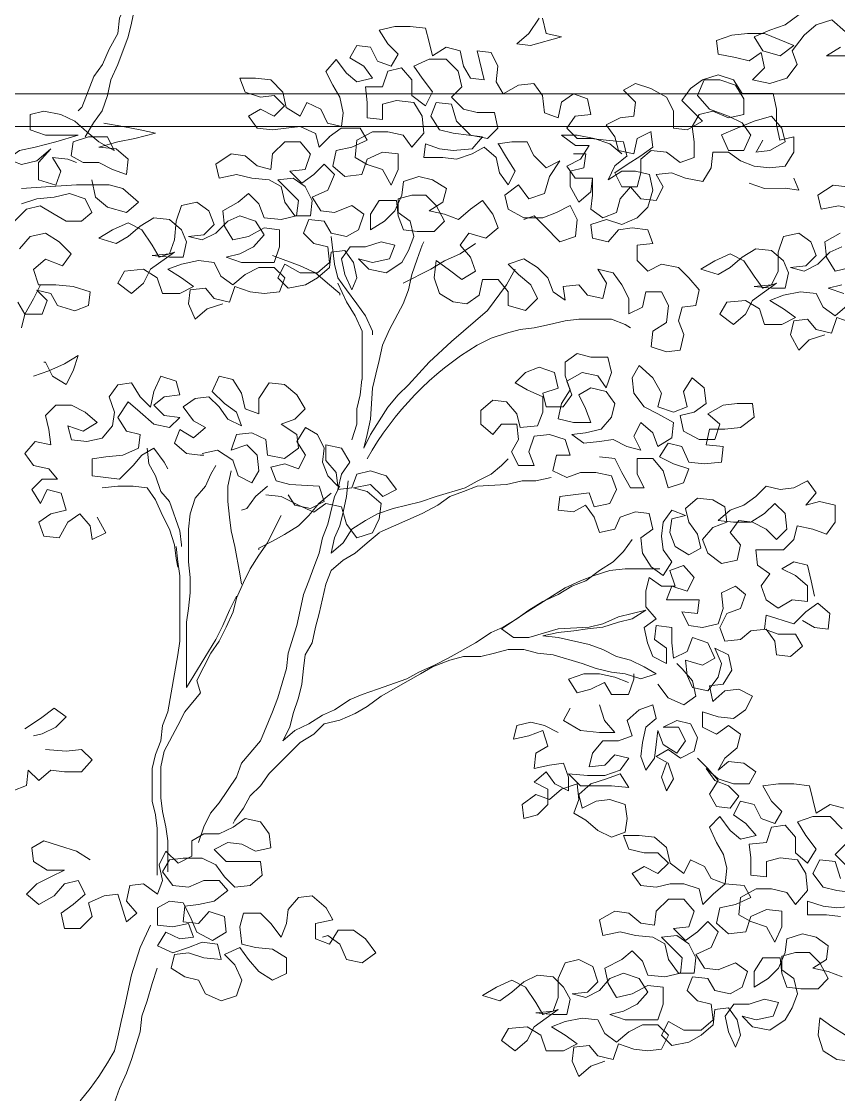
# Model space of a CAD drawing. Header units: metres. Extents: x 14 to 155, y 0 to 125.
# Drawn here: x 46.766 to 47.526, y 65.49 to 66.487 of the extents above; entities that cross this region are included whole.
import ezdxf

# ---------------------------------------------------------------- set-up
doc = ezdxf.new("R2010")
doc.units = ezdxf.units.M
doc.layers.add('PDF3_Geometry', color=9, linetype='Continuous', true_color=0x808080)
doc.layers.add('PDF_Geometry', color=7, linetype='Continuous', true_color=0xc0c0c0)

msp = doc.modelspace()

# ---------------------------------------------------------------- linework, layer by layer
at = {"layer": 'PDF3_Geometry', "color": 0, "lineweight": 0}
for points in [[(46.82475, 66.38007), (46.83272, 66.39292), (46.84078, 66.40407), (46.84556, 66.41851), (46.84875, 66.43286), (46.85521, 66.44729), (46.86478, 66.47289), (46.86796, 66.48573), (46.87115, 66.50008), (46.87434, 66.52727), (46.87434, 66.54171), (46.87762, 66.55455), (46.88081, 66.5673), (46.89037, 66.57696), (46.89674, 66.5913), (46.90959, 66.6153), (46.91596, 66.62656)], [(46.87283, 66.60405), (46.87124, 66.59121), (46.87124, 66.57686), (46.87284, 66.56243), (46.87124, 66.54808), (46.86328, 66.50486), (46.85681, 66.49042), (46.85521, 66.47598), (46.84725, 66.46164), (46.84087, 66.4472), (46.83281, 66.43604), (46.82165, 66.40717)], [(47.03926, 66.38327), (47.04244, 66.37042), (47.0521, 66.38008)], [(47.05201, 66.38008), (47.06316, 66.38805), (47.08079, 66.38805), (47.08726, 66.37689)], [(47.0776, 66.3768), (47.09204, 66.38477), (47.10638, 66.38477), (47.12082, 66.38158)], [(47.19451, 66.38009), (47.18495, 66.36884)], [(47.32408, 66.36406), (47.31292, 66.37362), (47.29849, 66.3784), (47.28255, 66.38159), (47.26811, 66.38159), (47.28095, 66.37203)], [(47.01047, 66.3752), (47.02491, 66.3752)], [(47.02482, 66.3752), (47.03438, 66.36395)], [(47.0761, 66.36086), (47.0777, 66.37689)], [(47.20886, 66.37362), (47.2217, 66.37521), (47.23605, 66.37521), (47.24242, 66.36237)], [(47.21692, 66.36087), (47.20895, 66.37371)], [(47.22489, 66.2568), (47.21693, 66.24236), (47.1993, 66.21836), (47.18805, 66.2088), (47.17689, 66.19914), (47.16564, 66.18958), (47.14483, 66.17036), (47.12561, 66.14954), (47.11605, 66.13998), (47.10639, 66.12873), (47.09843, 66.11598), (47.09046, 66.10313), (47.08399, 66.09038), (47.08727, 66.10313), (47.09046, 66.11757), (47.09205, 66.14635), (47.09524, 66.1592), (47.09842, 66.17195), (47.10161, 66.18639), (47.10799, 66.20073), (47.12083, 66.22473), (47.12561, 66.23758), (47.1288, 66.25192), (47.13367, 66.26636), (47.13845, 66.2792), (47.14005, 66.28239)], [(47.08249, 66.15442), (47.08248, 66.19923), (47.07611, 66.21367), (47.06804, 66.22642), (47.06008, 66.24404)], [(47.07283, 66.09835), (47.07761, 66.11279), (47.07761, 66.12713), (47.0808, 66.13998), (47.08239, 66.15432)], [(47.09683, 66.02954), (47.11127, 66.03432), (47.13687, 66.04069), (47.15131, 66.04557), (47.17849, 66.05354), (47.18965, 66.05992), (47.20249, 66.06629), (47.21206, 66.07436), (47.21853, 66.08073)], [(46.96568, 65.95275), (46.9593, 65.9399), (46.95283, 65.92556), (46.94646, 65.91271), (46.91927, 65.8679), (46.91927, 65.89996), (46.91927, 65.92874), (46.92086, 65.94149), (46.92246, 65.95593), (46.92245, 65.97037), (46.92086, 65.98472), (46.92086, 66.01519), (46.92245, 66.02953), (46.92723, 66.04397), (46.93689, 66.05512), (46.94167, 66.06638), (46.94645, 66.07434)], [(47.25847, 66.0632), (47.24403, 66.06001), (47.23128, 66.06001), (47.21684, 66.05682), (47.18965, 66.05523), (47.17681, 66.05035), (47.16406, 66.04557), (47.15281, 66.0376), (47.13846, 66.02963), (47.09843, 66.012)], [(46.93043, 65.72389), (46.93521, 65.73833), (46.94159, 65.75108), (46.94965, 65.76074), (46.96568, 65.78474), (46.97046, 65.79749), (46.98809, 65.8183), (46.99924, 65.84549), (47.00412, 65.85834), (47.01209, 65.88553), (47.01368, 65.89996), (47.02165, 65.92556), (47.02493, 65.9399), (47.02812, 65.95434), (47.0329, 65.96709), (47.03768, 65.97994), (47.04246, 65.99278), (47.04574, 66.00713), (47.05052, 66.01997), (47.0569, 66.04557), (47.06168, 66.05513)], [(47.09843, 66.01191), (47.08727, 66.00235), (47.07612, 65.99278), (47.06487, 65.98631), (47.05371, 65.97675), (47.04884, 65.96391), (47.04246, 65.93672), (47.03927, 65.92397), (47.03609, 65.90953), (47.02962, 65.89828), (47.02803, 65.88553), (47.02643, 65.87109), (47.02324, 65.85834), (47.01846, 65.8439), (47.01528, 65.83115), (47.0089, 65.81831), (47.02006, 65.82787), (47.0329, 65.83434), (47.04565, 65.84231), (47.0569, 65.84709), (47.07125, 65.85675), (47.0825, 65.86153), (47.09684, 65.86631), (47.12412, 65.87597), (47.13528, 65.88234), (47.14972, 65.88872), (47.16247, 65.8951), (47.17372, 65.90156), (47.18806, 65.90953), (47.2025, 65.9191), (47.21375, 65.92397), (47.2265, 65.93194), (47.23775, 65.93991), (47.2505, 65.94798), (47.26494, 65.95435), (47.27769, 65.96232), (47.29053, 65.9671), (47.30338, 65.97676), (47.31613, 65.98473), (47.32578, 65.99439), (47.33375, 66.00554)], [(46.90961, 65.99915), (46.9112, 65.98471), (46.9128, 65.97196), (46.9128, 65.91112), (46.91121, 65.89837), (46.90165, 65.84549), (46.89677, 65.83274), (46.89518, 65.8183), (46.8904, 65.80555), (46.88721, 65.79271), (46.88721, 65.76233), (46.8904, 65.74949), (46.89199, 65.73673), (46.892, 65.69351)], [(47.35935, 65.97836), (47.32738, 65.97836), (47.31294, 65.97676), (47.2985, 65.97198), (47.28575, 65.9672), (47.27131, 65.96073), (47.23616, 65.93832), (47.21216, 65.92238), (47.22331, 65.91432), (47.23775, 65.91432), (47.26494, 65.92238), (47.29372, 65.92398), (47.30657, 65.92716), (47.32091, 65.93354), (47.34651, 65.93992), (47.33366, 65.93195)], [(46.90165, 65.6967), (46.90165, 65.72548), (46.90006, 65.73833), (46.89687, 65.75267), (46.89527, 65.76552), (46.89527, 65.7943), (46.89846, 65.80874), (46.91121, 65.83274), (46.91768, 65.84549), (46.93202, 65.86312), (46.92883, 65.87437), (46.93521, 65.88712), (46.94168, 65.89996), (46.94965, 65.91112), (46.95602, 65.92396), (46.96249, 65.9384), (46.96568, 65.95115), (46.97205, 65.96559)], [(47.33376, 65.93195), (47.32091, 65.92876), (47.30657, 65.92398), (47.29213, 65.92238), (47.27938, 65.92079), (47.26494, 65.9191), (47.2505, 65.91591), (47.26494, 65.91432), (47.29372, 65.90794), (47.30657, 65.90316), (47.31932, 65.8967), (47.33216, 65.89351), (47.34501, 65.88713), (47.35616, 65.88076), (47.34173, 65.87598), (47.32738, 65.88076), (47.31454, 65.88235), (47.30019, 65.88554), (47.28735, 65.89032), (47.26016, 65.89838), (47.24572, 65.89997), (47.23297, 65.90316), (47.21853, 65.90316), (47.20569, 65.89997), (47.19294, 65.89669), (47.17691, 65.89669), (47.16416, 65.8935), (47.14812, 65.88713), (47.13687, 65.88075), (47.10012, 65.85994), (47.08728, 65.85028), (47.07612, 65.8439), (47.06168, 65.83753), (47.04734, 65.83434), (47.03768, 65.82468), (47.02493, 65.81671)], [(47.02484, 65.81671), (46.99606, 65.78793), (46.988, 65.77668), (46.97843, 65.76711), (46.97206, 65.75586), (46.964, 65.74471)], [(46.82009, 65.48378), (46.82966, 65.49503), (46.83763, 65.50619), (46.84569, 65.51904), (46.85206, 65.53019), (46.85525, 65.54304), (46.85844, 65.55748), (46.86162, 65.57191), (46.868, 65.6007), (46.87606, 65.62629), (46.88562, 65.64711)], [(46.892, 65.60707), (46.88722, 65.59263), (46.88244, 65.5767), (46.87756, 65.56226)], [(46.87766, 65.56226), (46.87606, 65.54782), (46.86809, 65.52222), (46.86322, 65.50938), (46.85685, 65.49504), (46.85206, 65.48219), (46.8441, 65.46944), (46.82966, 65.44544), (46.82328, 65.43259), (46.81841, 65.41975), (46.79928, 65.37981), (46.78485, 65.35253), (46.77529, 65.34137)]]:
    msp.add_lwpolyline(points, dxfattribs=at)
at = {"layer": 'PDF3_Geometry', "color": 0, "lineweight": 5}
msp.add_lwpolyline([(45.66932, 66.41997), (47.62175, 66.42004), (47.62182, 64.46921), (45.6694, 64.46913)], close=True, dxfattribs=at)
at = {"layer": 'PDF3_Geometry', "color": 0, "lineweight": 0}
msp.add_lwpolyline([(45.6981, 66.38959), (47.59297, 66.38966), (47.59304, 64.49968), (45.69818, 64.4996)], close=True, dxfattribs=at)
msp.add_lwpolyline([(47.08727, 66.08073, -0.129232), (47.18965, 66.18639), (47.20249, 66.19277), (47.21683, 66.19755), (47.22968, 66.20083), (47.24243, 66.20242), (47.25687, 66.20561), (47.2713, 66.2088), (47.28405, 66.21039), (47.31443, 66.2104), (47.32728, 66.20562), (47.33206, 66.20243)], format="xyb", dxfattribs=at)
at = {"layer": 'PDF_Geometry', "color": 0, "lineweight": 0}
for points in [[(47.24729, 66.49044), (47.23773, 66.476), (47.22648, 66.46644), (47.23932, 66.46484), (47.26811, 66.47281), (47.25367, 66.476), (47.25048, 66.49044)], [(47.48899, 66.49363), (47.47615, 66.48407), (47.4618, 66.47929), (47.44736, 66.47291), (47.45533, 66.46007), (47.47137, 66.45529), (47.48421, 66.46485), (47.45693, 66.4761), (47.44099, 66.4761), (47.42655, 66.47451), (47.41221, 66.46963), (47.4138, 66.45688), (47.42974, 66.45369), (47.44258, 66.45051), (47.45374, 66.45847), (47.45693, 66.44404), (47.44577, 66.43288), (47.4618, 66.42969), (47.47774, 66.43447), (47.4874, 66.44723), (47.48262, 66.46007), (47.49377, 66.47451), (47.50502, 66.48407), (47.51937, 66.48885), (47.53221, 66.4777)], [(47.32568, 66.37522), (47.30964, 66.37681), (47.2953, 66.3784), (47.28245, 66.3784), (47.27289, 66.38806), (47.28086, 66.39922), (47.2953, 66.40081), (47.29211, 66.41525), (47.27927, 66.42003), (47.26802, 66.41206), (47.26483, 66.39762), (47.25208, 66.4024), (47.25048, 66.41843), (47.24242, 66.42959), (47.22808, 66.428), (47.21364, 66.42003), (47.20726, 66.43118), (47.20886, 66.44562), (47.20248, 66.45847), (47.18963, 66.46006), (47.19601, 66.43287), (47.18326, 66.43446), (47.17688, 66.44562), (47.1736, 66.46006), (47.16085, 66.46324), (47.14801, 66.45518), (47.14482, 66.46803), (47.14163, 66.48087), (47.12719, 66.48246), (47.11285, 66.48246), (47.09841, 66.47927), (47.10638, 66.46643), (47.11604, 66.45687), (47.10966, 66.44562), (47.09682, 66.4504), (47.09044, 66.46324), (47.0776, 66.46484), (47.07122, 66.45358), (47.08397, 66.44562), (47.09204, 66.43446), (47.0776, 66.43118), (47.06804, 66.43924), (47.05838, 66.45199), (47.04882, 66.44083), (47.05519, 66.42799), (47.06166, 66.41683), (47.06485, 66.40239), (47.06326, 66.38964), (47.05041, 66.39283), (47.04404, 66.40558), (47.03119, 66.41205), (47.02482, 66.39921), (47.01197, 66.40717), (47.00878, 66.42161), (46.99763, 66.43286), (46.98319, 66.43446), (46.96875, 66.43446), (46.97363, 66.42161), (46.98797, 66.41683), (47.00082, 66.41842), (47.01038, 66.40877), (47.00082, 66.3992), (46.98797, 66.40558), (46.97682, 66.3992), (46.98479, 66.38805), (46.99922, 66.38636), (47.01197, 66.38805), (47.02482, 66.38964), (47.03926, 66.38317)], [(47.52743, 66.46326), (47.51459, 66.45529), (47.53221, 66.45529)], [(47.12082, 66.38168), (47.12879, 66.37052), (47.14004, 66.38327), (47.13845, 66.3993), (47.13048, 66.41205), (47.11445, 66.41365), (47.1016, 66.41046), (47.1016, 66.39611), (47.08726, 66.39771), (47.08726, 66.41205), (47.08566, 66.42649), (47.1016, 66.42649), (47.10648, 66.44093), (47.11923, 66.44412), (47.12888, 66.43287), (47.12888, 66.41852), (47.14163, 66.40887), (47.14801, 66.42171), (47.13845, 66.43446), (47.13048, 66.44571), (47.14482, 66.45209), (47.16085, 66.45209), (47.17201, 66.44093), (47.17529, 66.42649), (47.16564, 66.41684), (47.17689, 66.40568), (47.18964, 66.40249), (47.20567, 66.40249), (47.20886, 66.38806), (47.19929, 66.37849), (47.18326, 66.38168), (47.17042, 66.39452), (47.16564, 66.41046), (47.15129, 66.41205), (47.14642, 66.3993), (47.15448, 66.38646), (47.16723, 66.38327), (47.18167, 66.38168), (47.19442, 66.38009)], [(47.28086, 66.37203), (47.29371, 66.37203), (47.28574, 66.35918), (47.27289, 66.35281), (47.28086, 66.34165), (47.29689, 66.34165), (47.29689, 66.32562), (47.2953, 66.31277), (47.30655, 66.30481), (47.3193, 66.30959), (47.32249, 66.32243), (47.33215, 66.33359), (47.34171, 66.32243), (47.35615, 66.32084), (47.36252, 66.33359), (47.35615, 66.34484), (47.37049, 66.34644), (47.38334, 66.34165), (47.39937, 66.33847), (47.40734, 66.35122), (47.40893, 66.36566), (47.42337, 66.36566), (47.43452, 66.35759), (47.44737, 66.35281), (47.46171, 66.35122), (47.47615, 66.35281), (47.48412, 66.36566), (47.48412, 66.3801), (47.47128, 66.37691), (47.46809, 66.39125), (47.46809, 66.40569), (47.4649, 66.42013), (47.43612, 66.42013), (47.42815, 66.43288), (47.41371, 66.43775), (47.39927, 66.43288), (47.38811, 66.42491), (47.38005, 66.41366), (47.38971, 66.40409), (47.39927, 66.39453), (47.38493, 66.38647), (47.37208, 66.38806), (47.37208, 66.40409), (47.36571, 66.41694), (47.35127, 66.42491), (47.33692, 66.42969), (47.32567, 66.42331), (47.33692, 66.41206), (47.33533, 66.39931), (47.32249, 66.39772), (47.30964, 66.39125), (47.31771, 66.38009), (47.32089, 66.36725), (47.33533, 66.36406), (47.33852, 66.3785), (47.35136, 66.38487)], [(47.3913, 66.37522), (47.38971, 66.38966), (47.39608, 66.40081), (47.40893, 66.404), (47.42327, 66.39763), (47.43771, 66.40082), (47.43771, 66.41525), (47.42974, 66.428), (47.4153, 66.43288), (47.40086, 66.43288), (47.39449, 66.41844), (47.40574, 66.4056), (47.42327, 66.39922), (47.43612, 66.39285), (47.44409, 66.3816)], [(46.83759, 66.3752), (46.82643, 66.38476), (46.81518, 66.39442), (46.80234, 66.40079), (46.7864, 66.40398), (46.77356, 66.40079), (46.77356, 66.38635), (46.788, 66.38157), (46.81837, 66.38157), (46.79756, 66.3752), (46.77834, 66.37041), (46.7639, 66.36723), (46.75275, 66.35916), (46.7655, 66.35438), (46.77993, 66.35757), (46.79278, 66.36882), (46.78153, 66.35598), (46.78153, 66.34004), (46.79756, 66.33516), (46.80234, 66.34801), (46.79437, 66.36085), (46.80872, 66.35916), (46.81678, 66.35598)], [(46.82156, 66.40726), (46.81837, 66.40407)], [(47.4169, 66.38169), (47.43134, 66.38806), (47.44727, 66.39453), (47.46331, 66.39932), (47.47287, 66.38807), (47.47615, 66.37532)], [(46.84237, 66.39282), (46.86, 66.38964), (46.87594, 66.38645), (46.89038, 66.38326), (46.87116, 66.37839), (46.85522, 66.3752), (46.83759, 66.37042), (46.85362, 66.36882), (46.86478, 66.35917), (46.86319, 66.34482), (46.85044, 66.3496), (46.83759, 66.35598), (46.82315, 66.35598), (46.812, 66.36245), (46.81359, 66.37529)], [(46.81359, 66.3752), (46.82803, 66.37998), (46.84556, 66.37998)], [(46.84556, 66.38007), (46.85194, 66.36723), (46.83759, 66.37529)], [(47.35127, 66.38487), (47.35286, 66.37044)], [(47.42337, 66.36725), (47.41699, 66.38169)], [(47.44409, 66.38169), (47.43771, 66.36725), (47.42327, 66.36725)], [(46.95282, 66.22482), (46.93838, 66.22004), (46.92723, 66.21038), (46.92085, 66.22482), (46.92244, 66.23766), (46.93679, 66.23926), (46.94485, 66.2296), (46.9592, 66.22641), (46.96407, 66.24085), (46.97842, 66.23598), (46.99126, 66.23438), (47.0056, 66.23598), (47.01048, 66.24882), (47.00082, 66.25839), (46.98638, 66.25839), (46.97363, 66.25201), (46.96238, 66.24245), (46.95123, 66.25042), (46.94485, 66.26326), (46.93041, 66.26485), (46.91438, 66.26166), (46.90163, 66.25679), (46.91438, 66.24882), (46.92563, 66.24085), (46.91279, 66.23438), (46.89685, 66.23438), (46.89197, 66.24882), (46.87922, 66.25679), (46.8616, 66.25519), (46.85522, 66.24404), (46.86797, 66.23438), (46.87922, 66.24404), (46.8856, 66.25679), (46.90801, 66.27282), (46.89357, 66.26804), (46.88719, 66.2792), (46.87763, 66.29363), (46.86478, 66.30001), (46.85044, 66.29363), (46.8376, 66.28566), (46.85363, 66.28079), (46.86478, 66.28726), (46.87603, 66.29682), (46.88878, 66.30479), (46.90322, 66.3032), (46.91438, 66.29363), (46.91926, 66.28248), (46.91597, 66.26804), (46.90322, 66.26804), (46.88719, 66.26963), (46.90322, 66.27123), (46.908, 66.28407), (46.9096, 66.3016), (46.91438, 66.31604), (46.92882, 66.31923), (46.93997, 66.31126), (46.94485, 66.29842), (46.93519, 66.28885), (46.92085, 66.28726), (46.9336, 66.28407), (46.94644, 66.29045), (46.9576, 66.30161), (46.96885, 66.30648), (46.98319, 66.30161), (46.99126, 66.28886), (46.9816, 66.27761), (46.96885, 66.27123), (46.95601, 66.26804), (46.97045, 66.26326), (46.98479, 66.26326), (47.00082, 66.26326), (47.0056, 66.27761), (47.0056, 66.29364), (46.99126, 66.29523), (46.97682, 66.28726), (46.96238, 66.28407), (46.95441, 66.29682), (46.95282, 66.31126), (46.96726, 66.31923), (46.97682, 66.3272), (46.98638, 66.31764), (46.99126, 66.30479), (47.0072, 66.3032), (47.02163, 66.30648), (47.02323, 66.32083), (47.00401, 66.34005), (47.01844, 66.34164), (47.0296, 66.33367), (47.03607, 66.32083), (47.03448, 66.30648), (47.02004, 66.30648), (47.01048, 66.31923), (47.00719, 66.33367), (46.99604, 66.34005), (46.98001, 66.34164), (46.96566, 66.34483), (46.94963, 66.34164), (46.94644, 66.35448), (46.96079, 66.36405), (46.97363, 66.36245), (46.98479, 66.35289), (46.99763, 66.34961), (46.99922, 66.36405), (47.01047, 66.3753)], [(47.08726, 66.3768), (47.07282, 66.37043), (47.05838, 66.36724), (47.0552, 66.3528), (47.06645, 66.34324), (47.08238, 66.34483), (47.08726, 66.35918), (47.1016, 66.36564), (47.11604, 66.36405), (47.11604, 66.34961), (47.10967, 66.33517), (47.1016, 66.34961), (47.08726, 66.35439), (47.07601, 66.36086)], [(47.18486, 66.36884), (47.16723, 66.36724), (47.15448, 66.36883), (47.14164, 66.37362), (47.14004, 66.36086), (47.15767, 66.36087), (47.17042, 66.35927), (47.18486, 66.36405), (47.19601, 66.37043), (47.20726, 66.36087), (47.21045, 66.34643), (47.21842, 66.33527), (47.22489, 66.34802), (47.21683, 66.36087)], [(47.35296, 66.37044), (47.3418, 66.36247), (47.32896, 66.3544), (47.31771, 66.34643), (47.32418, 66.33359), (47.33852, 66.33359), (47.3418, 66.34643), (47.3418, 66.35918), (47.35136, 66.36725), (47.3658, 66.36565), (47.37855, 66.356), (47.3914, 66.36087)], [(47.32886, 66.36247), (47.32568, 66.37531)], [(47.3913, 66.36087), (47.3913, 66.37531)], [(47.47615, 66.37522), (47.46171, 66.36725), (47.44887, 66.36566)], [(47.44896, 66.36566), (47.45534, 66.37681)], [(47.03448, 66.36405), (47.02969, 66.34961), (47.01526, 66.34802), (47.02651, 66.33686), (47.03766, 66.34483), (47.04732, 66.35449), (47.05688, 66.34483), (47.05051, 66.33048), (47.03607, 66.32402), (47.04404, 66.31127), (47.05689, 66.30967), (47.07292, 66.31605), (47.08407, 66.30808), (47.07929, 66.29364), (47.06804, 66.28727), (47.0537, 66.29045), (47.04732, 66.30161), (47.03288, 66.3032), (47.0281, 66.29045), (47.03767, 66.28079), (47.05051, 66.27761), (47.05211, 66.26326), (47.04086, 66.25361), (47.02492, 66.25361), (47.01048, 66.26167), (47.0041, 66.24882), (47.01367, 66.23926), (47.0297, 66.24245), (47.04086, 66.24882), (47.05211, 66.25839), (47.0537, 66.27283), (47.06645, 66.27442), (47.07451, 66.26326), (47.0777, 66.24883), (47.07292, 66.23758), (47.06645, 66.25201), (47.06326, 66.26645), (47.07132, 66.27761), (47.08567, 66.27761), (47.10011, 66.28239), (47.11286, 66.2792), (47.10808, 66.26645), (47.09214, 66.26326), (47.07929, 66.26645), (47.08886, 66.2568), (47.10489, 66.25361), (47.11933, 66.26327), (47.1257, 66.27442), (47.13048, 66.28727), (47.12729, 66.30161), (47.11614, 66.30967), (47.11614, 66.32242), (47.12889, 66.32561), (47.14173, 66.32561), (47.1513, 66.31605), (47.15926, 66.30161), (47.1497, 66.29205), (47.13367, 66.29205), (47.12092, 66.29364), (47.11614, 66.30639), (47.11445, 66.32083), (47.09851, 66.32083), (47.09045, 66.30808), (47.09045, 66.29364), (47.10329, 66.30161), (47.11286, 66.31127), (47.11932, 66.32561), (47.12092, 66.33846), (47.13526, 66.34324), (47.14811, 66.34005), (47.16095, 66.33208), (47.15767, 66.31924), (47.14492, 66.31127), (47.15926, 66.30808), (47.17211, 66.30321), (47.18327, 66.31286), (47.19452, 66.32083), (47.20408, 66.30808), (47.20895, 66.29524), (47.1977, 66.28568), (47.18167, 66.29046), (47.1737, 66.27921), (47.18327, 66.26805), (47.18814, 66.25521), (47.1753, 66.24724), (47.16255, 66.2568), (47.1513, 66.26486), (47.1497, 66.24883), (47.15449, 66.23439), (47.16733, 66.22642), (47.18008, 66.22483), (47.19133, 66.2328), (47.19452, 66.24724), (47.20896, 66.24724), (47.21852, 66.23599), (47.21852, 66.22324), (47.23455, 66.21846), (47.24571, 66.22961), (47.23933, 66.24246), (47.22808, 66.25202), (47.21852, 66.26168), (47.23296, 66.26646), (47.24571, 66.2584), (47.25536, 66.24883), (47.26015, 66.23599), (47.2713, 66.22802), (47.26971, 66.24086), (47.28415, 66.24246), (47.29212, 66.2328), (47.30656, 66.22962), (47.30974, 66.24405), (47.30177, 66.2568), (47.31612, 66.25362), (47.32418, 66.24246), (47.33056, 66.22962), (47.33056, 66.21527), (47.34331, 66.22165), (47.34659, 66.23599), (47.36093, 66.23599), (47.3674, 66.22324), (47.36571, 66.20721), (47.35296, 66.19924), (47.35137, 66.1848), (47.36572, 66.18002), (47.37856, 66.18162), (47.38175, 66.19605), (47.37697, 66.2088), (47.38015, 66.22165), (47.393, 66.22324), (47.39618, 66.23759), (47.38653, 66.24884), (47.37696, 66.2584), (47.36093, 66.26168), (47.34818, 66.25521), (47.33852, 66.26487), (47.33852, 66.27921), (47.35296, 66.28081), (47.34818, 66.29365), (47.33374, 66.29524), (47.3209, 66.29365), (47.31133, 66.2824), (47.2969, 66.28568), (47.2953, 66.29843), (47.30974, 66.30321), (47.32418, 66.29843), (47.33852, 66.30481), (47.34818, 66.31446), (47.35296, 66.3305), (47.34977, 66.34484), (47.33693, 66.34803), (47.32418, 66.34803), (47.31133, 66.34006), (47.31771, 66.3529), (47.32896, 66.36247)], [(47.24252, 66.36246), (47.25367, 66.35131), (47.26652, 66.35768), (47.25695, 66.34324), (47.25208, 66.32721), (47.23774, 66.32243), (47.22808, 66.33527), (47.21533, 66.32562), (47.21852, 66.31287), (47.23296, 66.3048), (47.25049, 66.3048), (47.26333, 66.30968), (47.27608, 66.31606), (47.28255, 66.30321), (47.28096, 66.28727), (47.26652, 66.28249), (47.25208, 66.29683), (47.24252, 66.30649), (47.23296, 66.30321)], [(47.29689, 66.34165), (47.2953, 66.32881), (47.28405, 66.31924), (47.27608, 66.33368), (47.27608, 66.34803), (47.28892, 66.35121), (47.29052, 66.36406), (47.27927, 66.36406)], [(46.83122, 66.34004), (46.83441, 66.32401), (46.84566, 66.31445), (46.86319, 66.30966), (46.87444, 66.31923), (46.86, 66.33207), (46.84725, 66.33526), (46.81678, 66.33526), (46.79278, 66.33366), (46.76559, 66.33207)], [(47.44249, 66.33688), (47.45693, 66.33209), (47.47606, 66.3321), (47.4889, 66.3305), (47.48412, 66.34166)], [(47.54009, 66.31278), (47.52575, 66.31597), (47.50972, 66.31278), (47.50653, 66.32563), (47.52087, 66.33519), (47.53372, 66.3336)], [(46.75912, 66.3016), (46.77037, 66.31275), (46.78312, 66.31594), (46.79597, 66.30797), (46.80712, 66.3016), (46.82156, 66.3016), (46.83113, 66.30957), (46.82475, 66.32241), (46.81031, 66.32719), (46.79597, 66.32401), (46.77994, 66.32241), (46.76559, 66.31754)], [(46.76231, 66.22631), (46.76878, 66.21516), (46.78472, 66.21516), (46.7896, 66.22791), (46.77994, 66.23756), (46.79278, 66.23438), (46.79916, 66.22313), (46.81519, 66.21835), (46.82794, 66.22313), (46.82953, 66.23597), (46.8136, 66.24075), (46.79756, 66.24235), (46.78153, 66.24235), (46.77675, 66.25678), (46.78791, 66.26635), (46.80394, 66.25997), (46.812, 66.27113), (46.80075, 66.28238), (46.78791, 66.29035), (46.77356, 66.28716), (46.7639, 66.276)], [(47.53372, 66.22316), (47.52247, 66.21359), (47.51131, 66.22156), (47.50494, 66.2344), (47.4905, 66.236), (47.47447, 66.23281), (47.46172, 66.22793), (47.47447, 66.21997), (47.48572, 66.212), (47.47288, 66.20553), (47.45694, 66.20553), (47.45206, 66.21996), (47.43931, 66.22793), (47.42169, 66.22634), (47.41531, 66.21518), (47.42806, 66.20553), (47.43931, 66.21518), (47.44569, 66.22793), (47.46809, 66.24397), (47.45525, 66.23918), (47.44728, 66.25034), (47.43772, 66.26478), (47.42487, 66.27115), (47.41053, 66.26478), (47.39768, 66.25681), (47.41372, 66.25193), (47.42487, 66.2584), (47.43612, 66.26797), (47.44887, 66.27594), (47.46331, 66.27434), (47.47447, 66.26478), (47.47934, 66.25362), (47.47606, 66.23918), (47.46331, 66.23918), (47.44728, 66.24078), (47.46331, 66.24237), (47.46969, 66.25522), (47.46969, 66.27275), (47.47447, 66.28719), (47.4889, 66.29038), (47.50006, 66.28241), (47.50494, 66.26956), (47.49528, 66.26), (47.48094, 66.2584), (47.49369, 66.25522), (47.50653, 66.26159), (47.51769, 66.27275), (47.52894, 66.27763)], [(47.53691, 66.25841), (47.52247, 66.25522), (47.5145, 66.26797), (47.51291, 66.28241), (47.52734, 66.29038)], [(47.0536, 66.28717), (47.05679, 66.26158)], [(47.18805, 66.2808), (47.17361, 66.27124), (47.15927, 66.26477), (47.14642, 66.2568), (47.12083, 66.24395)], [(46.99923, 66.26964), (47.02482, 66.26007), (47.03926, 66.25361), (47.05042, 66.24404), (47.06167, 66.23439), (47.06167, 66.23279)], [(47.05689, 66.26158), (47.06007, 66.24873), (47.06804, 66.23758), (47.0777, 66.22473), (47.08567, 66.21358), (47.09214, 66.19914), (47.09214, 66.19595)], [(46.78322, 66.24235), (46.77684, 66.2295), (46.76878, 66.21516), (46.7656, 66.20231)], [(47.52894, 66.24237), (47.5161, 66.23919), (47.53053, 66.23441)], [(47.51291, 66.19597), (47.49847, 66.19118), (47.48891, 66.18153), (47.48094, 66.19596), (47.48413, 66.20881), (47.49688, 66.2104), (47.50494, 66.20075), (47.51928, 66.19756), (47.52416, 66.212), (47.5385, 66.20712)], [(46.77675, 66.15759), (46.79119, 66.16237), (46.80554, 66.16884), (46.81838, 66.17681), (46.8136, 66.16237), (46.80713, 66.14962), (46.79438, 66.15759), (46.78791, 66.17044), (46.78632, 66.17044)], [(47.30328, 66.08242), (47.31772, 66.08083), (47.32409, 66.06798), (47.33206, 66.05364), (47.34491, 66.05364), (47.33853, 66.06639), (47.33853, 66.08083), (47.35288, 66.08083), (47.36253, 66.06958), (47.36731, 66.05364), (47.38166, 66.05842), (47.38653, 66.07127), (47.3721, 66.07605), (47.35925, 66.08242), (47.36731, 66.09527), (47.38006, 66.09199), (47.38653, 66.07764), (47.40088, 66.07605), (47.41691, 66.07764), (47.4185, 66.09199), (47.40247, 66.09368), (47.40566, 66.10802), (47.4201, 66.10802), (47.43453, 66.10962), (47.44728, 66.11927), (47.44569, 66.13202), (47.43135, 66.13202), (47.4185, 66.13043), (47.40406, 66.12246), (47.41531, 66.1128), (47.41053, 66.09846), (47.3961, 66.09846), (47.38166, 66.10643), (47.37847, 66.12086), (47.39131, 66.12405), (47.40247, 66.13202), (47.40087, 66.14646), (47.38972, 66.15602), (47.38166, 66.14327), (47.38494, 66.12883), (47.37209, 66.12405), (47.35765, 66.12883), (47.36094, 66.14168), (47.35287, 66.15602), (47.34012, 66.16727), (47.33365, 66.15602), (47.33525, 66.14168), (47.3449, 66.12883), (47.35766, 66.12246), (47.37209, 66.11439), (47.3705, 66.10005), (47.35766, 66.09199), (47.35287, 66.10483), (47.34172, 66.11439), (47.33525, 66.10164), (47.34172, 66.0888), (47.32887, 66.09199), (47.31612, 66.09845), (47.30328, 66.09686), (47.28884, 66.09527), (47.27768, 66.10323), (47.29043, 66.10483), (47.30487, 66.10802), (47.31443, 66.11927), (47.31772, 66.13202), (47.30965, 66.14327), (47.29531, 66.14646), (47.28406, 66.14008), (47.29043, 66.12724), (47.29531, 66.11439), (47.27928, 66.11439), (47.26484, 66.11767), (47.26803, 66.13202), (47.27609, 66.14486), (47.27131, 66.15761), (47.27131, 66.17046), (47.28246, 66.17842), (47.29531, 66.17524), (47.31124, 66.17524), (47.31443, 66.1608), (47.30965, 66.14646), (47.30168, 66.15761), (47.28724, 66.1608), (47.2729, 66.15283), (47.27768, 66.14008), (47.26971, 66.12883), (47.25368, 66.12883), (47.25049, 66.14167), (47.26484, 66.14645), (47.26165, 66.1608), (47.24731, 66.16567), (47.23446, 66.1608), (47.2249, 66.15123), (47.23606, 66.14486), (47.25049, 66.13839), (47.25049, 66.12405), (47.24562, 66.1112), (47.22968, 66.10961), (47.22649, 66.12245), (47.21684, 66.13361), (47.20409, 66.1352), (47.19284, 66.12564), (47.19284, 66.11279), (47.20409, 66.10323), (47.21206, 66.11279), (47.22649, 66.11279), (47.22809, 66.09845), (47.22162, 66.0872), (47.22809, 66.07445), (47.24243, 66.07445), (47.23765, 66.0872), (47.24243, 66.10164), (47.25687, 66.10323), (47.27131, 66.09845), (47.27609, 66.08401), (47.26325, 66.08401), (47.26006, 66.06958), (47.2729, 66.0632), (47.28565, 66.06798), (47.30009, 66.06798), (47.31444, 66.0648), (47.31931, 66.05205), (47.31284, 66.0392), (47.2985, 66.03601), (47.29372, 66.04886), (47.26644, 66.04557), (47.26484, 66.03282), (47.27928, 66.03123), (47.29044, 66.03761), (47.2985, 66.02645), (47.30328, 66.01201), (47.31772, 66.0152), (47.3225, 66.02645), (47.33685, 66.03123), (47.34969, 66.02964), (47.35288, 66.0152), (47.34172, 66.00723), (47.34332, 65.99279), (47.35129, 65.98004), (47.36254, 65.97198), (47.3705, 65.98483), (47.36254, 65.99598), (47.36094, 66.00883), (47.36253, 66.02158), (47.3705, 66.03283), (47.38325, 66.02805), (47.3705, 66.02477), (47.36891, 66.01201), (47.37369, 65.99917), (47.38654, 65.9912), (47.39769, 65.99758), (47.3945, 66.01042), (47.38654, 66.02158), (47.38325, 66.03442), (47.3945, 66.04399), (47.40894, 66.04239), (47.4201, 66.03602), (47.42169, 66.02158), (47.40894, 66.0168), (47.39929, 66.00564), (47.40407, 65.9928), (47.41691, 65.98323), (47.43135, 65.98642), (47.43454, 66.00077), (47.42488, 66.01202), (47.43294, 66.02317), (47.44569, 66.02158), (47.45854, 66.01521), (47.4681, 66.00564), (47.47776, 66.01521), (47.47616, 66.02964), (47.46651, 66.03921), (47.45694, 66.02964), (47.4441, 66.02158), (47.42807, 66.02158), (47.41372, 66.02317), (47.42488, 66.03283), (47.43772, 66.03761), (47.44888, 66.04558), (47.45854, 66.05524), (47.47129, 66.05205), (47.48413, 66.05365), (47.49688, 66.06002), (47.50495, 66.04887), (47.49529, 66.03761), (47.50813, 66.0408), (47.52257, 66.03762), (47.52257, 66.02158), (47.51451, 66.01043), (47.50176, 66.01521), (47.48732, 66.01839), (47.48413, 66.00564), (47.47448, 65.99599), (47.46173, 65.99599), (47.44888, 65.99599), (47.45048, 65.98164), (47.46173, 65.97358), (47.45376, 65.96242), (47.45854, 65.94958), (47.4697, 65.94161), (47.48254, 65.94958), (47.49689, 65.94799), (47.49689, 65.96242), (47.48573, 65.97199), (47.47288, 65.97836), (47.48413, 65.98483), (47.49689, 65.98164), (47.50017, 65.96721), (47.50336, 65.95277)], [(46.83601, 66.02634), (46.84398, 66.0119), (46.83123, 66.00553), (46.82964, 66.01837), (46.81998, 66.02953), (46.80882, 66.02156), (46.80076, 66.00712), (46.78642, 66.00871), (46.78163, 66.02156), (46.79279, 66.02952), (46.80723, 66.03271), (46.80245, 66.04874), (46.7896, 66.05193), (46.78323, 66.03918), (46.77516, 66.05193), (46.78482, 66.06159), (46.79916, 66.06159), (46.7912, 66.07115), (46.77676, 66.07434), (46.76879, 66.08559), (46.77835, 66.09675), (46.79279, 66.09356), (46.79119, 66.108), (46.78801, 66.12075), (46.79757, 66.1304), (46.81201, 66.1304), (46.82476, 66.12394), (46.83601, 66.11437), (46.82316, 66.10631), (46.80882, 66.11118), (46.81201, 66.09834), (46.82645, 66.09675), (46.84079, 66.09994), (46.85045, 66.11119), (46.85204, 66.12394), (46.84716, 66.13838), (46.85523, 66.14953), (46.86798, 66.15113), (46.87604, 66.13838), (46.8856, 66.12872), (46.88879, 66.14316), (46.89526, 66.1576), (46.9096, 66.15272), (46.91279, 66.13997), (46.89845, 66.13838), (46.88879, 66.13041), (46.89845, 66.12075), (46.91279, 66.11916), (46.90323, 66.10959), (46.88879, 66.11278), (46.87604, 66.12394), (46.86479, 66.13359), (46.85523, 66.11916), (46.8632, 66.10631), (46.87604, 66.10312), (46.87445, 66.09037), (46.86001, 66.084), (46.84398, 66.08231), (46.83123, 66.08072), (46.83123, 66.06478), (46.84398, 66.06318), (46.85682, 66.06159), (46.86957, 66.07434), (46.87764, 66.084), (46.88879, 66.09037), (46.89845, 66.07753), (46.90164, 66.07116)], [(46.93361, 66.08559), (46.94805, 66.08878), (46.96239, 66.07922), (46.96717, 66.06478), (46.98002, 66.05841), (46.98639, 66.06956), (46.9848, 66.084), (46.97523, 66.09357), (46.9608, 66.08878), (46.96558, 66.10322), (46.98001, 66.10482), (46.99286, 66.09844), (46.99445, 66.084), (47.01039, 66.08082), (47.02324, 66.09038), (47.02164, 66.10322), (47.0072, 66.11279), (47.02005, 66.11757), (47.02961, 66.12723), (47.02164, 66.13998), (47.01039, 66.14963), (46.99604, 66.15123), (46.98639, 66.13679), (46.98639, 66.12244), (46.97364, 66.12722), (46.97045, 66.14157), (46.96239, 66.15441), (46.94964, 66.1576), (46.94317, 66.14325), (46.95442, 66.132), (46.96558, 66.12404), (46.97045, 66.11119), (46.95761, 66.11757), (46.94964, 66.12882), (46.93998, 66.13838), (46.92723, 66.13678), (46.91598, 66.12881), (46.92564, 66.11597), (46.93679, 66.1096), (46.92564, 66.10003), (46.91279, 66.108), (46.90801, 66.09516), (46.91917, 66.08559), (46.93201, 66.084), (46.9352, 66.084)], [(46.99286, 66.04716), (47.0073, 66.04556), (47.02324, 66.0376), (47.03768, 66.03113), (47.04883, 66.03919), (47.06327, 66.036), (47.06805, 66.01997), (47.07771, 66.00713), (47.09205, 66.01191), (47.09852, 66.02475), (47.10012, 66.03919), (47.08727, 66.05035), (47.07452, 66.05354), (47.09046, 66.05672), (47.10171, 66.04557), (47.11446, 66.05194), (47.1049, 66.06479), (47.09046, 66.06957), (47.07771, 66.06638), (47.07283, 66.05354), (47.06008, 66.05194), (47.06327, 66.06638), (47.07124, 66.07754), (47.06327, 66.09038), (47.04883, 66.09357), (47.04883, 66.07913), (47.05849, 66.06797), (47.06008, 66.05513), (47.05052, 66.06479), (47.04564, 66.07754), (47.04724, 66.09038), (47.04086, 66.10313), (47.0297, 66.1096), (47.02164, 66.09676), (47.02971, 66.084), (47.02324, 66.07116), (47.01049, 66.07594), (46.99764, 66.07275), (47.00242, 66.06), (47.01527, 66.05672), (47.04246, 66.05513), (47.04724, 66.04078), (47.03449, 66.03432), (47.02005, 66.0376), (47.01367, 66.04716)], [(46.88242, 66.09037), (46.88401, 66.07594), (46.89039, 66.06478), (46.89517, 66.05034), (46.90323, 66.04078), (46.9128, 66.01359), (46.91439, 66.00075), (46.91439, 65.99915)], [(46.9608, 66.06956), (46.95761, 66.05513), (46.95761, 66.04078), (46.9592, 66.02634), (46.9608, 66.01359), (46.96399, 65.99915), (46.96877, 65.97356)], [(47.06965, 66.06001), (47.06805, 66.04557), (47.06486, 66.03113), (47.06168, 66.01828)], [(46.84079, 66.05353), (46.85523, 66.05512), (46.86957, 66.05512), (46.88242, 66.05353), (46.89039, 66.04237), (46.89676, 66.02793), (46.90323, 66.01509), (46.90802, 66.00075), (46.90961, 65.9879), (46.9112, 65.97993)], [(46.99445, 66.05513), (46.9833, 66.04556), (46.97524, 66.03431), (46.97045, 66.03272)], [(47.05361, 66.04875), (47.04236, 66.03919), (47.0328, 66.02794), (47.02324, 66.01838), (47.01039, 66.01031), (46.99924, 66.00394), (46.98639, 65.99756), (46.98639, 65.99597)], [(46.97205, 65.9655), (46.97843, 65.97834), (46.98649, 65.99109), (46.99446, 66.00234), (47.00083, 66.01509), (47.0073, 66.02794)], [(47.06168, 66.01838), (47.0569, 66.00713), (47.05371, 65.99278), (47.06487, 66.00235), (47.07283, 66.01519), (47.08568, 66.02316), (47.09693, 66.02954)], [(47.39451, 65.80229), (47.40408, 65.79273), (47.41373, 65.78148), (47.40576, 65.76872), (47.41214, 65.75747), (47.42489, 65.75588), (47.43295, 65.76704), (47.4233, 65.77669), (47.41055, 65.78148), (47.40248, 65.79273), (47.41373, 65.78307), (47.42808, 65.77829), (47.44252, 65.77829), (47.44889, 65.78945), (47.43773, 65.79751), (47.4233, 65.7991), (47.41373, 65.79113), (47.42011, 65.80229), (47.43136, 65.81185), (47.43454, 65.8247), (47.42329, 65.83267), (47.41214, 65.8247), (47.39929, 65.83107), (47.39929, 65.84551), (47.41373, 65.84073), (47.42808, 65.83913), (47.43933, 65.8471), (47.4457, 65.85995), (47.43295, 65.86632), (47.42011, 65.86473), (47.40895, 65.85507), (47.40576, 65.86951), (47.41851, 65.8711), (47.42648, 65.88395), (47.42329, 65.89829), (47.41054, 65.90467), (47.41692, 65.89032), (47.41373, 65.87748), (47.40407, 65.86473), (47.38973, 65.86792), (47.38495, 65.87907), (47.38335, 65.89351), (47.39929, 65.88873), (47.41054, 65.8951), (47.40407, 65.90954), (47.38973, 65.91432), (47.38495, 65.90148), (47.3721, 65.8951), (47.37051, 65.90954), (47.37051, 65.92389), (47.35607, 65.92548), (47.35448, 65.91273), (47.36573, 65.90467), (47.36573, 65.89032), (47.35288, 65.8967), (47.3481, 65.90954), (47.34491, 65.92388), (47.35607, 65.93195), (47.34651, 65.9431), (47.3465, 65.95754), (47.34969, 65.97029), (47.36094, 65.96232), (47.37369, 65.96233), (47.36891, 65.97676), (47.38166, 65.98155), (47.39132, 65.97029), (47.38494, 65.95754), (47.37051, 65.96233), (47.36572, 65.94948), (47.3961, 65.94948), (47.39451, 65.93673), (47.38007, 65.93832), (47.38654, 65.92548), (47.39929, 65.92389), (47.41373, 65.92708), (47.41851, 65.94151), (47.41691, 65.95595), (47.42976, 65.96233), (47.43932, 65.95436), (47.43454, 65.94151), (47.4217, 65.93673), (47.41532, 65.92389), (47.4201, 65.91114), (47.43454, 65.91273), (47.4441, 65.9207), (47.45854, 65.9223), (47.46651, 65.91114), (47.46811, 65.89829), (47.48095, 65.8967), (47.49211, 65.90636), (47.48573, 65.91752), (47.4697, 65.91751), (47.45695, 65.9223), (47.45854, 65.93514), (47.48414, 65.92708), (47.49529, 65.93833), (47.50654, 65.9463), (47.5177, 65.93674), (47.51611, 65.9223), (47.50336, 65.92389), (47.49211, 65.93036)], [(46.96886, 65.97356), (46.97046, 65.964)], [(47.35776, 65.8711), (47.36732, 65.85826), (47.38176, 65.85188), (47.39292, 65.85985), (47.38973, 65.87429), (47.38017, 65.88545), (47.37538, 65.89032)], [(47.33048, 65.87269), (47.31763, 65.87748), (47.30329, 65.88066), (47.28885, 65.88066), (47.2745, 65.87588), (47.28247, 65.86313), (47.29522, 65.86632), (47.30807, 65.87269), (47.31444, 65.86144), (47.33048, 65.86144), (47.33526, 65.87588), (47.33526, 65.88066)], [(47.26494, 65.82628), (47.2521, 65.83266), (47.23935, 65.83585), (47.2265, 65.83266), (47.22332, 65.81991), (47.23776, 65.8231), (47.25051, 65.82788), (47.25538, 65.81344), (47.24413, 65.80706), (47.24254, 65.79272), (47.25698, 65.79591), (47.26973, 65.7975), (47.27451, 65.78466), (47.27451, 65.77191), (47.26176, 65.77828), (47.25369, 65.78944), (47.24254, 65.77987), (47.25538, 65.7735), (47.25538, 65.75906), (47.24573, 65.7495), (47.23298, 65.74631), (47.23138, 65.75906), (47.24413, 65.76862), (47.25698, 65.76384), (47.26813, 65.7735), (47.28257, 65.77828), (47.28417, 65.76384), (47.27938, 65.75109), (47.29054, 65.74463), (47.30179, 65.73506), (47.31454, 65.72869), (47.32739, 65.73347), (47.32898, 65.74631), (47.32739, 65.75906), (47.31295, 65.76385), (47.3002, 65.76225), (47.28735, 65.75588), (47.28417, 65.76863), (47.29532, 65.77828), (47.30976, 65.78307), (47.3226, 65.78785), (47.33057, 65.7751), (47.31454, 65.77669), (47.28576, 65.77669), (47.27451, 65.78785), (47.29213, 65.78625), (47.30817, 65.78625), (47.3226, 65.79103), (47.33057, 65.80229), (47.31773, 65.80547), (47.30817, 65.79591), (47.29373, 65.79431), (47.29691, 65.80707), (47.30657, 65.81832), (47.32092, 65.81832), (47.33376, 65.8231), (47.32898, 65.83744), (47.34013, 65.8471), (47.35298, 65.85188), (47.35617, 65.83913), (47.3466, 65.83107), (47.34332, 65.81672), (47.34173, 65.80388), (47.3466, 65.79104), (47.35457, 65.80229), (47.35617, 65.81513), (47.35776, 65.82788), (47.36254, 65.81513), (47.37539, 65.80707), (47.38336, 65.81832), (47.37698, 65.83107), (47.36254, 65.83107), (47.37539, 65.83744), (47.38814, 65.83426), (47.39461, 65.82151), (47.39142, 65.80866), (47.37857, 65.80229), (47.36732, 65.81026), (47.35617, 65.80388), (47.36732, 65.79751), (47.3722, 65.78307), (47.36573, 65.77191), (47.36095, 65.78466), (47.36573, 65.79751)], [(47.30329, 65.85188), (47.30807, 65.83744), (47.31773, 65.82629), (47.30329, 65.82629), (47.28566, 65.82788), (47.26972, 65.83744), (47.2761, 65.84869)], [(46.7688, 65.82955), (46.78324, 65.83911), (46.79599, 65.84877), (46.80724, 65.8407), (46.79758, 65.83114), (46.78483, 65.82477), (46.77677, 65.82317)], [(46.78802, 65.81033), (46.80724, 65.80873), (46.82158, 65.81033), (46.83124, 65.80077), (46.82158, 65.78952), (46.80564, 65.78951), (46.7928, 65.79111), (46.78164, 65.78154), (46.77199, 65.79111), (46.77039, 65.77676), (46.75764, 65.77189), (46.73036, 65.77676)], [(47.53065, 65.75588), (47.5178, 65.75907), (47.50505, 65.7511), (47.50177, 65.76395), (47.49858, 65.7767), (47.48424, 65.77829), (47.4698, 65.77829), (47.45536, 65.7767), (47.46342, 65.76235), (47.47299, 65.75269), (47.46661, 65.74154), (47.45377, 65.74632), (47.44739, 65.75907), (47.43464, 65.76235), (47.42817, 65.74951), (47.43942, 65.74154), (47.44899, 65.73029), (47.43464, 65.7271), (47.42499, 65.73507), (47.41542, 65.74791), (47.40577, 65.73825), (47.41224, 65.72391), (47.41861, 65.71266), (47.4218, 65.69991), (47.42021, 65.68547), (47.40736, 65.69025), (47.40099, 65.7015), (47.38814, 65.70788), (47.38177, 65.69513), (47.36902, 65.70469), (47.36583, 65.71913), (47.35458, 65.72869), (47.34014, 65.73028), (47.32579, 65.73028), (47.33058, 65.71753), (47.34501, 65.71425), (47.35776, 65.71425), (47.36742, 65.70469), (47.35777, 65.69513), (47.34501, 65.7015), (47.33376, 65.69512), (47.34173, 65.68387), (47.35617, 65.68228), (47.36902, 65.68547), (47.38177, 65.68547), (47.39621, 65.68069), (47.39939, 65.66625), (47.40896, 65.67591), (47.42021, 65.68547), (47.43783, 65.68388), (47.44421, 65.67272), (47.42977, 65.66625), (47.41543, 65.66306), (47.41224, 65.64872), (47.4234, 65.63906), (47.43943, 65.64066), (47.44421, 65.6551), (47.45865, 65.66147), (47.47299, 65.65988), (47.47299, 65.64544), (47.46662, 65.6311), (47.45865, 65.64544), (47.44421, 65.65031), (47.43296, 65.65669), (47.43464, 65.67272), (47.44899, 65.68069), (47.46343, 65.68069), (47.47777, 65.6775), (47.48583, 65.66625), (47.49699, 65.6791), (47.4954, 65.69513), (47.48743, 65.70788), (47.47139, 65.70947), (47.45864, 65.70629), (47.45864, 65.69185), (47.44421, 65.69354), (47.44421, 65.70947), (47.44261, 65.72232), (47.45864, 65.72391), (47.46342, 65.73826), (47.47617, 65.73994), (47.48583, 65.72869), (47.48583, 65.71426), (47.49699, 65.70469), (47.50505, 65.71754), (47.49539, 65.73029), (47.48743, 65.74313), (47.50177, 65.74791), (47.5178, 65.74792), (47.52905, 65.73667)], [(46.82965, 65.70786), (46.8168, 65.71582), (46.80087, 65.7207), (46.78643, 65.72548), (46.77527, 65.71901), (46.77686, 65.70626), (46.78962, 65.69829), (46.80565, 65.69829), (46.7928, 65.69182), (46.78005, 65.68545), (46.7704, 65.67588), (46.78165, 65.66623), (46.79609, 65.67429), (46.80565, 65.68545), (46.81849, 65.68864), (46.82487, 65.67589), (46.81362, 65.66623), (46.80246, 65.65826), (46.80565, 65.64382), (46.82009, 65.64382), (46.83124, 65.65507), (46.82806, 65.66782), (46.84249, 65.67429), (46.85524, 65.67589), (46.86321, 65.6502), (46.87287, 65.65826), (46.86321, 65.66942), (46.86649, 65.68386), (46.87925, 65.68545), (46.89209, 65.67589), (46.89687, 65.68864), (46.89368, 65.70308), (46.90006, 65.71583), (46.91131, 65.70467), (46.92406, 65.71105), (46.92406, 65.72549), (46.93531, 65.73186), (46.94965, 65.73186), (46.9625, 65.73824), (46.97365, 65.7463), (46.98809, 65.74311), (46.99606, 65.73186), (46.99766, 65.71902), (46.98331, 65.71583), (46.97047, 65.7223), (46.95772, 65.72389), (46.94487, 65.71742), (46.95612, 65.70627), (46.98809, 65.70627), (46.98969, 65.69342), (46.97844, 65.68386), (46.96409, 65.68227), (46.95444, 65.69183), (46.94647, 65.70308), (46.93372, 65.70945), (46.91609, 65.70945), (46.90325, 65.70786), (46.89687, 65.69661), (46.90643, 65.68386), (46.92087, 65.68226), (46.93531, 65.68864), (46.94965, 65.68864), (46.95772, 65.67908), (46.94487, 65.66942), (46.93044, 65.66623), (46.91769, 65.66464), (46.91609, 65.6502), (46.93044, 65.64861), (46.94009, 65.65986), (46.95444, 65.65508), (46.95613, 65.64064), (46.94328, 65.63267), (46.92884, 65.64064), (46.92247, 65.65508), (46.91609, 65.66783), (46.90325, 65.66942), (46.89209, 65.66304), (46.89209, 65.64701), (46.90644, 65.64542), (46.92087, 65.64861), (46.92566, 65.63586), (46.9129, 65.63426), (46.90006, 65.64064), (46.89209, 65.62789), (46.90644, 65.62142), (46.92087, 65.6262), (46.93372, 65.63108), (46.94806, 65.62948), (46.95125, 65.61504), (46.93531, 65.61664), (46.92087, 65.62142), (46.90803, 65.61982), (46.90484, 65.60707), (46.91769, 65.59901), (46.93044, 65.59582), (46.93691, 65.58307), (46.95125, 65.5766), (46.96569, 65.58139), (46.97047, 65.59583), (46.9641, 65.61026), (46.95444, 65.61983), (46.96888, 65.6262), (46.97685, 65.61505), (46.9865, 65.60379), (46.99925, 65.59583), (47.0121, 65.6022), (47.0121, 65.61664), (46.99925, 65.62461), (46.98331, 65.6262), (46.97047, 65.62948), (46.96888, 65.64542), (46.97206, 65.65827), (46.98809, 65.65827), (46.99766, 65.64861), (47.00731, 65.63586), (47.0121, 65.64861), (47.01369, 65.66145), (47.02325, 65.67261), (47.0361, 65.6743), (47.04894, 65.66305), (47.05532, 65.65189), (47.03928, 65.64861), (47.03929, 65.63427), (47.05213, 65.62949), (47.0601, 65.64224), (47.07454, 65.64224), (47.08569, 65.63427), (47.09535, 65.62142), (47.08251, 65.61186), (47.06807, 65.61505), (47.06169, 65.62949), (47.05054, 65.63746), (47.04566, 65.63586)], [(46.96409, 65.74471), (46.9625, 65.74152)], [(47.53224, 65.72232), (47.52258, 65.71266), (47.53384, 65.70151)], [(47.52746, 65.69026), (47.52258, 65.70629), (47.50824, 65.70788), (47.50177, 65.69513), (47.51143, 65.68229), (47.52418, 65.6791), (47.53862, 65.67751)], [(47.30818, 65.52065), (47.29533, 65.51587), (47.28418, 65.50621), (47.2778, 65.52065), (47.27939, 65.53349), (47.29374, 65.53508), (47.3018, 65.52543), (47.31615, 65.52224), (47.32102, 65.53668), (47.33536, 65.53181), (47.34821, 65.53021), (47.36096, 65.53181), (47.36743, 65.54465), (47.35777, 65.55421), (47.34343, 65.55421), (47.33058, 65.54784), (47.31933, 65.53827), (47.30818, 65.54624), (47.3018, 65.55909), (47.28736, 65.56068), (47.27133, 65.55749), (47.25858, 65.55262), (47.27133, 65.54465), (47.28258, 65.53668), (47.26974, 65.53021), (47.2538, 65.53021), (47.24892, 65.54465), (47.23617, 65.55261), (47.21855, 65.55102), (47.21217, 65.53986), (47.22492, 65.53021), (47.23617, 65.53986), (47.24255, 65.55262), (47.26495, 65.56865), (47.25052, 65.56387), (47.24414, 65.57502), (47.23458, 65.58946), (47.22173, 65.59583), (47.20739, 65.58946), (47.19454, 65.58149), (47.21058, 65.57661), (47.22173, 65.58468), (47.23298, 65.59424), (47.24573, 65.60062), (47.26017, 65.59902), (47.26973, 65.58946), (47.2762, 65.5783), (47.27292, 65.56387), (47.26017, 65.56387), (47.24414, 65.56546), (47.26017, 65.56705), (47.26495, 65.5799), (47.26495, 65.59743), (47.27133, 65.61187), (47.28417, 65.61506), (47.29702, 65.60868), (47.3018, 65.59424), (47.29214, 65.58468), (47.2778, 65.58309), (47.29055, 65.5799), (47.30339, 65.58628), (47.31295, 65.59743), (47.3258, 65.60231), (47.34014, 65.59743), (47.34821, 65.58468), (47.33855, 65.57343), (47.3258, 65.56706), (47.31296, 65.56387), (47.32739, 65.55909), (47.34174, 65.55909), (47.35777, 65.55909), (47.36255, 65.57343), (47.36255, 65.58946), (47.34821, 65.59106), (47.33377, 65.58309), (47.31933, 65.5799), (47.31136, 65.59265), (47.30817, 65.60709), (47.3242, 65.61506), (47.33377, 65.62303), (47.34342, 65.61347), (47.34821, 65.60062), (47.36414, 65.59903), (47.37858, 65.60231), (47.38018, 65.61665), (47.36096, 65.63587), (47.37539, 65.63747), (47.38655, 65.6295), (47.39302, 65.61665), (47.39143, 65.60231), (47.37699, 65.60231), (47.36743, 65.61506), (47.36414, 65.6295), (47.35299, 65.63587), (47.33695, 65.63747), (47.32261, 65.64065), (47.30658, 65.63746), (47.30339, 65.6519), (47.31773, 65.65987), (47.33058, 65.65828), (47.34174, 65.64872), (47.35458, 65.64712), (47.35617, 65.65987), (47.36742, 65.67112), (47.38177, 65.67113), (47.39142, 65.65988), (47.38655, 65.64544), (47.37221, 65.64384), (47.38336, 65.63269), (47.39461, 65.64066), (47.40418, 65.65031), (47.41383, 65.64066), (47.40736, 65.62631), (47.39302, 65.61984), (47.40099, 65.60709), (47.41383, 65.6055), (47.42977, 65.61187), (47.44102, 65.60391), (47.43624, 65.58947), (47.42499, 65.58309), (47.41055, 65.58628), (47.40418, 65.59744), (47.38983, 65.59903), (47.38496, 65.58628), (47.39462, 65.57662), (47.40737, 65.57343), (47.40896, 65.55909), (47.3978, 65.54943), (47.38177, 65.54943), (47.36743, 65.5575), (47.36096, 65.54465), (47.37062, 65.53509), (47.38655, 65.53828), (47.3978, 65.54465), (47.40896, 65.55422), (47.41055, 65.56865), (47.4234, 65.57025), (47.43137, 65.55909), (47.43465, 65.54465), (47.42977, 65.5335), (47.4234, 65.54784), (47.42021, 65.56228), (47.42818, 65.57344), (47.44262, 65.57344), (47.45696, 65.57831), (47.46981, 65.57503), (47.46503, 65.56228), (47.44899, 65.55909), (47.43624, 65.56228), (47.44581, 65.55262), (47.46184, 65.54944), (47.47618, 65.55909), (47.48265, 65.57025), (47.48743, 65.58309), (47.48424, 65.59744), (47.47299, 65.6055), (47.47299, 65.61825), (47.48584, 65.62144), (47.49859, 65.62144), (47.50824, 65.61188), (47.51621, 65.59744), (47.50665, 65.58788), (47.49062, 65.58788), (47.47777, 65.58947), (47.47299, 65.60231), (47.4714, 65.61666), (47.45537, 65.61666), (47.4474, 65.60391), (47.4474, 65.58947), (47.46024, 65.59744), (47.4698, 65.60709), (47.47618, 65.62144), (47.47777, 65.63428), (47.49221, 65.63907), (47.50506, 65.63588), (47.51621, 65.62791), (47.51462, 65.61507), (47.50177, 65.6071), (47.51621, 65.60391), (47.52906, 65.59903)], [(47.54021, 65.66466), (47.52418, 65.66307), (47.51143, 65.66466), (47.49699, 65.66944), (47.49699, 65.65669), (47.51462, 65.65669), (47.52746, 65.6551)], [(47.53225, 65.54466), (47.5194, 65.55263), (47.50825, 65.56069), (47.50665, 65.54466), (47.51143, 65.53022), (47.52419, 65.52225), (47.53703, 65.52066)]]:
    msp.add_lwpolyline(points, dxfattribs=at)

doc.saveas('drawing.dxf')
